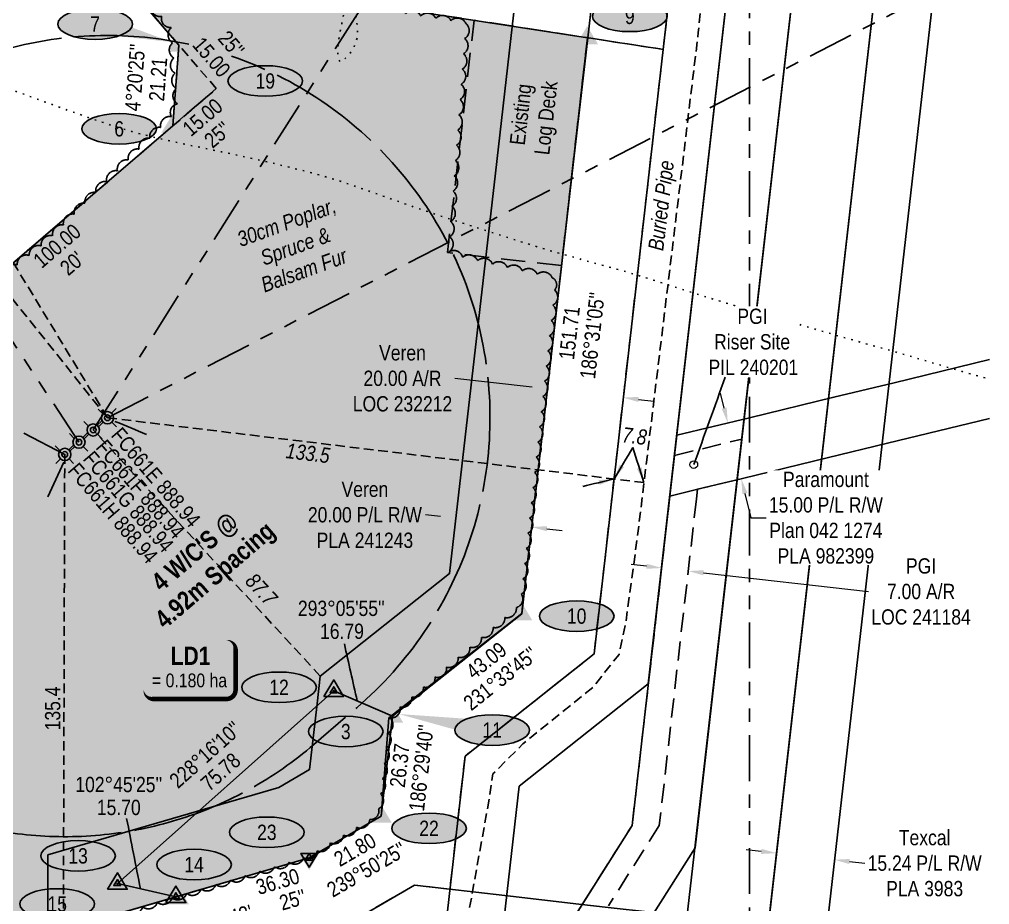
# Model space of a CAD drawing. Extents: x 9800 to 994249, y 5784337 to 6132765.
# Drawn here: x 511019 to 511653, y 6024607 to 6025186 of the extents above; entities that cross this region are included whole.
import ezdxf
from ezdxf.enums import TextEntityAlignment as Align

# ---------------------------------------------------------------- set-up
doc = ezdxf.new("R2010")
doc.units = 0
doc.header["$LTSCALE"] = 5
doc.header["$PDSIZE"] = 0.5
for name, pattern in [('0', [1, 1, 0]), ('foc-ACCESSROAD', [3.75, 2.5, -1.25]), ('foc-BUFFER', [16.75, 15, -1.75]), ('foc-DOT', [1, 0.2, -0.8]), ('foc-DRILLPATH', [14.75, 6, -1.75, 1.75, -1.75, 1.75, -1.75]), ('foc-TIELINE', [1.875, 1.25, -0.625]), ('foc-TRAV', [1.875, 1.25, -0.625]), ('HIDDEN2', [4.7625, 3.175, -1.5875]), ('UG_PIPE', [1.875, 1.25, -0.625])]:
    doc.linetypes.add(name, pattern=pattern)
doc.layers.get('Defpoints').update_dxf_attribs({"color": 9})
for name, color, linetype in [('ABADATA-DRILL', 8, 'foc-DOT'), ('AS-PIPE-UG', 44, 'UG_PIPE'), ('AS-PIPE-UG-T', 44, 'Continuous'), ('AUX-BUFFER', 7, 'foc-BUFFER'), ('C-AR', 13, 'foc-ACCESSROAD'), ('C-RW', 13, 'Continuous'), ('C-WS', 13, 'foc-ACCESSROAD'), ('DETAIL-HZ-Existing', 8, 'foc-DOT'), ('F-AR', 190, 'foc-ACCESSROAD'), ('F-RW', 190, 'Continuous'), ('F-WS', 190, 'foc-ACCESSROAD'), ('L-BD', 7, 'Continuous'), ('L-MON', 1, 'Continuous'), ('L-TIE', 7, 'foc-TIELINE'), ('L-TRAV', 7, 'foc-TRAV'), ('P-ELEVATION', 7, 'Continuous'), ('P-PDRILLPATH', 12, 'foc-DRILLPATH'), ('P-PROPOSED', 10, 'Continuous'), ('P-PROPOSED-H', 21, 'Continuous'), ('P-STATION', 7, 'Continuous'), ('P-TEMP-BLOCKS', 250, 'Continuous'), ('P-TEMP-H', 41, 'Continuous'), ('P-TEMP_WORKSPACE', 46, 'Continuous'), ('T-BUSH', 110, '0'), ('T-BUSH-T', 110, 'Continuous'), ('T-EXISTING TFA', 220, 'HIDDEN2'), ('T-EXISTING TFA-T', 220, 'Continuous'), ('T-TIE', 201, 'foc-TIELINE')]:
    doc.layers.add(name, color=color, linetype=linetype)
for name, color, linetype, lineweight in [('C-AR-T', 13, 'Continuous', 9), ('C-RW-T', 13, 'Continuous', 9), ('F-AR-T', 190, 'Continuous', 9), ('F-RW-T', 190, 'Continuous', 9), ('T-TIE-T', 201, 'Continuous', 18)]:
    doc.layers.add(name, color=color, linetype=linetype, lineweight=lineweight)
doc.styles.add('80', font='ARIALN.TTF', dxfattribs={"height": 10})
doc.styles.add('80CG', font='ARIALN.TTF', dxfattribs={"height": 10})
doc.styles.add('80L', font='ARIALN.TTF', dxfattribs={"height": 10})
doc.styles.add('80LS', font='ARIALNI.TTF', dxfattribs={"height": 10})
doc.styles.add('BOLD', font='ARIALNB.TTF')
doc.dimstyles.new('Compass 5 000', dxfattribs={"dimscale": 5, "dimtxt": 9, "dimasz": 2, "dimexe": 0.2, "dimexo": 0.0625, "dimgap": 0.5, "dimtad": 0, "dimtih": 1, "dimtoh": 1, "dimzin": 0, "dimdsep": 46, "dimtxsty": '80CG', "dimcen": 0.1, "dimse1": 1, "dimse2": 1, "dimclrd": 256, "dimclrt": 256, "dimaunit": 1, "dimadec": 4, "dimazin": 0, "dimtfac": 0.06, "dimtofl": 0, "dimtmove": 0, "dimatfit": 1, "dimfxl": 0.2, "dimtolj": 1, "dimtzin": 0, "dimlwd": -1, "dimarcsym": 0})

# ---------------------------------------------------------------- blocks, each defined once
blk = doc.blocks.new('*D559')
at = {"layer": 'C-AR-T', "transparency": 16777216}
for p, q in [((511354.43, 6024945.23), (511303.99, 6024950.99)), ((511423.93, 6024937.28), (511433.86, 6024936.15))]:
    blk.add_line(p, q, dxfattribs=at)
for points in [[(511354.62, 6024946.88), (511354.24, 6024943.57), (511364.37, 6024944.09)], [(511424.11, 6024938.94), (511423.74, 6024935.63), (511413.99, 6024938.42)]]:
    blk.add_solid(points, dxfattribs=at)
at = {"layer": 'Defpoints', "color": 0, "transparency": 16777216}
for p in [(511413.99, 6024938.42), (511351.08, 6024827.8), (511400.7, 6024822.13)]:
    blk.add_point(p, dxfattribs=at)
at = {"layer": 'C-AR-T', "transparency": 16777216, "insert": (511269.72, 6024950.99), "char_height": 10, "attachment_point": 5, "style": '80CG'}
blk.add_mtext('\\A1;Veren\\P20.00 A/R\\PLOC 232212', dxfattribs=at)
blk = doc.blocks.new('*D561')
at = {"layer": 'Defpoints', "color": 0, "transparency": 16777216}
for p in [(511456.41, 6024825.08), (511431.19, 6024758.34), (511448.58, 6024756.36)]:
    blk.add_point(p, dxfattribs=at)
at = {"layer": 'F-AR-T', "transparency": 16777216}
for p, q in [((511429.08, 6024828.19), (511419.14, 6024829.32)), ((511466.35, 6024823.94), (511574.18, 6024811.66))]:
    blk.add_line(p, q, dxfattribs=at)
for points in [[(511429.27, 6024829.84), (511428.89, 6024826.53), (511439.02, 6024827.06)], [(511466.53, 6024825.6), (511466.16, 6024822.29), (511456.41, 6024825.08)]]:
    blk.add_solid(points, dxfattribs=at)
at = {"layer": 'F-AR-T', "transparency": 16777216, "insert": (511608.48, 6024811.66), "char_height": 10, "attachment_point": 5, "style": '80CG', "bg_fill": 3, "box_fill_scale": 1.1, "bg_fill_color": 256, "bg_fill_true_color": 13158600, "bg_fill_transparency": 0}
blk.add_mtext('\\A1;PGI\\P7.00 A/R\\PLOC 241184', dxfattribs=at)
blk = doc.blocks.new('*D565')
at = {"layer": 'Defpoints', "color": 0, "transparency": 16777216}
for p in [(511591.82, 6025321.35), (511629.63, 6025317.03), (511551.86, 6024636.36)]:
    blk.add_point(p, dxfattribs=at)
at = {"layer": 'F-RW-T', "transparency": 16777216}
for p, q in [((511504.11, 6024641.82), (511494.17, 6024642.95)), ((511561.79, 6024635.23), (511571.73, 6024634.09))]:
    blk.add_line(p, q, dxfattribs=at)
for points in [[(511504.3, 6024643.47), (511503.92, 6024640.16), (511514.05, 6024640.68)], [(511561.98, 6024636.88), (511561.6, 6024633.57), (511551.86, 6024636.36)]]:
    blk.add_solid(points, dxfattribs=at)
at = {"layer": 'F-RW-T', "transparency": 16777216, "insert": (511610.81, 6024634.09), "char_height": 10, "attachment_point": 5, "style": '80CG'}
blk.add_mtext('\\A1;Texcal\\P15.24 P/L R/W\\PPLA 3983', dxfattribs=at)
blk = doc.blocks.new('*D572')
at = {"layer": 'Defpoints', "color": 0, "linetype": 'Continuous', "transparency": 16777216}
for p in [(511559.41, 6024940.56), (511482.23, 6024921.86), (511568.23, 6024904.15)]:
    blk.add_point(p, dxfattribs=at)
at = {"layer": 'F-RW-T', "transparency": 16777216}
for p, q in [((511479.87, 6024931.58), (511477.52, 6024941.3)), ((511493.4, 6024875.74), (511497.23, 6024859.91)), ((511497.23, 6024859.91), (511507.23, 6024859.91))]:
    blk.add_line(p, q, dxfattribs=at)
at = {"layer": 'F-RW-T', "linetype": 'Continuous', "transparency": 16777216}
for points in [[(511481.49, 6024931.97), (511478.25, 6024931.19), (511482.23, 6024921.86)], [(511495.02, 6024876.13), (511491.78, 6024875.35), (511491.04, 6024885.46)]]:
    blk.add_solid(points, dxfattribs=at)
at = {"layer": 'F-RW-T', "linetype": 'Continuous', "transparency": 16777216, "insert": (511546.31, 6024859.91), "char_height": 10, "attachment_point": 5, "style": '80CG', "bg_fill": 3, "box_fill_scale": 1.1, "bg_fill_color": 256, "bg_fill_true_color": 13158600, "bg_fill_transparency": 0}
blk.add_mtext('\\A1;Paramount\\P15.00 P/L R/W\\PPlan 042 1274\\PPLA 982399', dxfattribs=at)
blk = doc.blocks.new('we')
at = {"layer": 'P-ELEVATION'}
h = blk.add_hatch(color=111, dxfattribs=at)
h.dxf.hatch_style = 1
edge = h.paths.add_edge_path()
edge.add_ellipse((0, 0), major_axis=(-24.38, 0), ratio=0.410256, start_angle=0, end_angle=360)
at = {"layer": 'P-ELEVATION', "color": 7, "flags": 128}
blk.add_lwpolyline([(0, 0, 12.5, 0, 0), (-12.42, -6.43, 0, 0, 0)], format="xyseb", dxfattribs=at)
at = {"layer": 'P-ELEVATION', "color": 7}
blk.add_ellipse((0, 0), major_axis=(-24.38, 0), ratio=0.410256, dxfattribs=at)
at = {"layer": 'P-ELEVATION', "style": '80'}
blk.add_attdef('ELEVATION', text='', height=10, dxfattribs=at).set_placement((0, 0), align=Align.MIDDLE_CENTER)
blk = doc.blocks.new('*U581')
at = {"layer": 'P-ELEVATION'}
h = blk.add_hatch(color=111, dxfattribs=at)
h.dxf.hatch_style = 1
edge = h.paths.add_edge_path()
edge.add_ellipse((0, 0), major_axis=(-24.38, 0), ratio=0.410256, start_angle=0, end_angle=360)
at = {"layer": 'P-ELEVATION', "color": 7, "flags": 128}
blk.add_lwpolyline([(0, 0, 12.5, 0, 0), (50.01, -11.75, 0, 0, 0)], format="xyseb", dxfattribs=at)
at = {"layer": 'P-ELEVATION', "color": 7}
blk.add_ellipse((0, 0), major_axis=(-24.38, 0), ratio=0.410256, dxfattribs=at)
at = {"layer": 'P-ELEVATION', "style": '80'}
blk.add_attdef('ELEVATION', text='', height=10, dxfattribs=at).set_placement((0, 0), align=Align.MIDDLE_CENTER)
blk = doc.blocks.new('STRIA')
blk.add_hatch(color=255).paths.add_polyline_path([(-0.04, 1.52), (-1.47, -0.87), (1.39, -0.87)])
blk = doc.blocks.new('STRIAA')
blk.add_blockref('STRIA', (0, 0))
blk = doc.blocks.new('STRIB')
at = {"color": 1}
blk.add_solid([(-1.12, -0.67), (-0.04, 1.13), (1.04, -0.67)], dxfattribs=at)
blk = doc.blocks.new('STRIBB')
blk.add_blockref('STRIB', (0, 0))
blk = doc.blocks.new('STRICC')
for name in ['STRIAA', 'STRIBB']:
    blk.add_blockref(name, (0, 0))
blk = doc.blocks.new('fdspike')
blk.add_blockref('STRICC', (0, 0))
blk = doc.blocks.new('TRIA')
blk.add_hatch(color=255).paths.add_polyline_path([(-0.04, 1.52), (-1.47, -0.87), (1.39, -0.87)])
blk = doc.blocks.new('Hybrid_RC')
at = {"color": 4}
for points in [[(1.08, 0.6), (0, -1.2), (-1.08, 0.6)], [(0, 0.6), (0.54, -0.3), (-0.54, -0.3)]]:
    blk.add_lwpolyline(points, close=True, dxfattribs=at)
at = {"rotation": 180}
blk.add_blockref('TRIA', (-0.04, -0.07), dxfattribs=at)
blk = doc.blocks.new('Hybrid_EC')
at = {"color": 251}
for points in [[(-1.3, -0.74), (0, 1.42), (1.3, -0.74)], [(0.47, -0.26), (0, 0.53), (-0.47, -0.26)]]:
    blk.add_lwpolyline(points, close=True, dxfattribs=at)
at = {"layer": 'Defpoints'}
blk.add_circle((0, 0), 0.05, dxfattribs=at)
at = {"xscale": 1.2, "yscale": 1.2, "zscale": 1.2}
blk.add_blockref('TRIA', (0.05, 0.06), dxfattribs=at)
blk = doc.blocks.new('*U582')
h = blk.add_hatch(color=191)
edge = h.paths.add_edge_path()
edge.add_line((-24, -20), (24, -20))
edge.add_arc((24, -14), 6, 270, 360)
edge.add_line((30, -14), (30, 12.5))
edge.add_arc((24, 12.5), 6, 0, 90)
edge.add_line((24, 18.5), (-24, 18.5))
edge.add_arc((-24, 12.5), 6, 90, 180)
edge.add_line((-30, 12.5), (-30, -14))
edge.add_arc((-24, -14), 6, 180, 270)
at = {"color": 250, "flags": 128}
blk.add_lwpolyline([(-24, -20, 3, 3, 0), (24, -20, 3, 3, 0.414214), (30, -14, 3, 3, 0), (30, 12.5, 3, 0, 0.414214), (24, 18.5, 0, 0, 0), (-24, 18.5, 0, 0, 0.414214), (-30, 12.5, 0, 0, 0), (-30, -14, 0, 3, 0.414214)], format="xyseb", close=True, dxfattribs=at)
at = {"flags": 128}
blk.add_lwpolyline([(69.13, -59.33, 0, 7.5, 0), (0, 0, 0, 0, 0)], format="xyseb", dxfattribs=at)
at = {"color": 250}
for tag, p, height, style in [('TEMP_AREA_W1_001', (-9.21, 2.24), 12, 'BOLD'), ('ENTER_TEXT_001', (-30.66, -12.47), 9, '80')]:
    blk.add_attdef(tag, p, '', height=height, dxfattribs=dict(at, style=style))
blk = doc.blocks.new('WC')
at = {"layer": 'L-MON'}
h = blk.add_hatch(color=255, dxfattribs=at)
h.dxf.hatch_style = 1
edge = h.paths.add_edge_path()
edge.add_arc((0, 0), 0.9, 0, 360)
at = {"layer": 'L-MON', "color": 240, "flags": 128}
for points in [[(-0.62, 0.5), (-1.23, 1.12)], [(0.52, 0.61), (1.13, 1.21)], [(-1.18, -1.18), (-0.56, -0.57)], [(1.16, -1.18), (0.56, -0.57)]]:
    blk.add_lwpolyline(points, dxfattribs=at)
at = {"layer": 'L-MON', "color": 240}
for radius in [0.8, 0.373]:
    blk.add_circle((0, 0), radius, dxfattribs=at)
blk = doc.blocks.new('*U585')
at = {"layer": 'P-ELEVATION'}
h = blk.add_hatch(color=111, dxfattribs=at)
h.dxf.hatch_style = 1
edge = h.paths.add_edge_path()
edge.add_ellipse((0, 0), major_axis=(-24.38, 0), ratio=0.410256, start_angle=0, end_angle=360)
at = {"layer": 'P-ELEVATION', "color": 7, "flags": 128}
blk.add_lwpolyline([(0, 0, 12.5, 0, 0), (-61.09, 10.5, 0, 0, 0)], format="xyseb", dxfattribs=at)
at = {"layer": 'P-ELEVATION', "color": 7}
blk.add_ellipse((0, 0), major_axis=(-24.38, 0), ratio=0.410256, dxfattribs=at)
at = {"layer": 'P-ELEVATION', "style": '80'}
blk.add_attdef('ELEVATION', text='', height=10, dxfattribs=at).set_placement((0, 0), align=Align.MIDDLE_CENTER)
blk = doc.blocks.new('*D711')
at = {"layer": 'C-RW-T', "transparency": 16777216}
for p, q in [((511294.66, 6024860.66), (511284.72, 6024861.79)), ((511363.99, 6024852.73), (511373.93, 6024851.6))]:
    blk.add_line(p, q, dxfattribs=at)
at = {"layer": 'C-RW-T', "linetype": 'Continuous', "transparency": 16777216}
for points in [[(511294.84, 6024862.32), (511294.47, 6024859), (511304.59, 6024859.52)], [(511364.18, 6024854.39), (511363.8, 6024851.08), (511354.06, 6024853.87)]]:
    blk.add_solid(points, dxfattribs=at)
at = {"layer": 'Defpoints', "color": 0, "linetype": 'Continuous', "transparency": 16777216}
for p in [(511304.59, 6024859.52), (511304.68, 6024860.29), (511354.15, 6024854.63)]:
    blk.add_point(p, dxfattribs=at)
at = {"layer": 'C-RW-T', "linetype": 'Continuous', "transparency": 16777216, "insert": (511245.18, 6024861.79), "char_height": 10, "attachment_point": 5, "style": '80CG'}
blk.add_mtext('\\A1;Veren\\P20.00 P/L R/W\\PPLA 241243', dxfattribs=at)

msp = doc.modelspace()

# ---------------------------------------------------------------- hatches: boundary and pattern name
at = {"layer": 'P-PROPOSED-H'}
h = msp.add_hatch(color=256, dxfattribs=at)
h.dxf.hatch_style = 1
h.paths.add_polyline_path([(511347.582, 6024797.192), (511263.29, 6024730.292), (511224.786, 6024746.812), (511083.471, 6024620.771), (511121.743, 6024612.105), (511088.151, 6024602.298), (511088.178, 6024563.43), (510918.764, 6024563.314), (510724.823, 6024789.167), (510917.065, 6024954.223), (510930.085, 6024953.234), (511119.679, 6025116.011), (511123.7, 6025168.86), (511078.161, 6025221.892), (511390.598, 6025173.672)])
at = {"layer": 'P-TEMP-H'}
h = msp.add_hatch(color=256, dxfattribs=at)
h.dxf.hatch_style = 1
h.paths.add_polyline_path([(511121.743, 6024612.105), (511083.471, 6024620.771), (511224.786, 6024746.812), (511263.29, 6024730.292), (511255.843, 6024664.868), (511208.765, 6024637.512)])

# ---------------------------------------------------------------- linework, layer by layer
at = {"layer": 'ABADATA-DRILL', "flags": 128}
msp.add_lwpolyline([(511327.499, 6025418.024), (511327.624, 6025417.9), (511327.725, 6025417.325), (511327.629, 6025415.6), (511327.26, 6025412.474), (511326.393, 6025408.322), (511324.928, 6025403.519), (511323.412, 6025398.541), (511322.023, 6025393.414), (511319.958, 6025388.034), (511317.318, 6025382.804), (511314.629, 6025377.524), (511311.815, 6025371.768), (511308.953, 6025365.538), (511306.14, 6025359.182), (511303.427, 6025353.177), (511300.888, 6025347.547), (511298.399, 6025342.117), (511296.059, 6025336.787), (511293.945, 6025331.383), (511292.13, 6025326.279), (511291.086, 6025323.327), (511289.221, 6025318.324), (511286.158, 6025312.093), (511282.122, 6025305.285), (511278.085, 6025298.477), (511274.073, 6025291.619), (511271.333, 6025286.564), (511270.014, 6025283.861), (511265.508, 6025274.177), (511260.28, 6025262.742), (511254.68, 6025250.205), (511249.081, 6025237.269), (511243.507, 6025224.133), (511238.057, 6025211.322), (511233.831, 6025199.214), (511230.979, 6025187.459), (511228.701, 6025176.204), (511227.394, 6025167.001), (511227.431, 6025161.002), (511228.762, 6025158.104), (511230.736, 6025158.408), (511232.657, 6025160.512), (511234.553, 6025162.64), (511236.549, 6025164.644), (511237.969, 6025166.897), (511238.715, 6025169.324), (511239.46, 6025171.525), (511240.206, 6025173.502), (511240.427, 6025175.552), (511240.373, 6025177.652), (511240.293, 6025180.252), (511239.962, 6025183.401), (511239.657, 6025186.076), (511239.402, 6025188.275), (511239.397, 6025190.85), (511239.716, 6025193.726), (511240.037, 6025196.176), (511240.232, 6025198.427), (511240.153, 6025200.751), (511239.948, 6025202.951), (511239.943, 6025205.401), (511240.187, 6025208.502), (511240.656, 6025211.478), (511241.151, 6025214.279), (511241.521, 6025216.929), (511241.916, 6025219.33), (511242.412, 6025221.581), (511242.857, 6025223.757), (511243.253, 6025225.883), (511243.723, 6025228.284), (511244.268, 6025231.085), (511245.037, 6025233.786), (511245.659, 6025235.713), (511245.981, 6025236.988), (511246.379, 6025238.339), (511246.751, 6025239.69), (511247.073, 6025241.24), (511247.494, 6025243.116), (511248.066, 6025244.917), (511248.887, 6025246.719), (511249.609, 6025248.195), (511250.008, 6025248.621), (511250.484, 6025248.222), (511251.285, 6025247.674), (511252.487, 6025246.926), (511253.888, 6025246.079), (511255.19, 6025245.357), (511256.391, 6025244.809), (511257.617, 6025244.386), (511258.842, 6025243.989), (511260.143, 6025243.591), (511261.494, 6025243.169), (511262.845, 6025242.822), (511264.27, 6025242.474), (511265.771, 6025242.102), (511267.32, 6025242.405), (511268.315, 6025245.232), (511268.201, 6025252.307), (511266.902, 6025264.33), (511264.495, 6025280.9), (511261.279, 6025301.219), (511258.009, 6025324.212), (511257.526, 6025328.461), (511255.716, 6025346.233), (511253.973, 6025367.854), (511252.385, 6025399.926), (511252.812, 6025436.852), (511254.066, 6025457.353)], dxfattribs=at)
at = {"layer": 'AS-PIPE-UG', "flags": 128}
msp.add_lwpolyline([(511485.096, 6025385.291), (511462.953, 6025177.09), (511450.527, 6025073.4), (511423.274, 6024848.046), (511415.711, 6024792.218), (511411.183, 6024770.595), (511394.2, 6024749.166), (511348.354, 6024712.051), (511328.825, 6024692.492), (511326.439, 6024676.555), (511310.212, 6024586.263)], dxfattribs=at)
at = {"layer": 'AUX-BUFFER', "color": 251, "linetype": 'foc-BUFFER', "flags": 128}
msp.add_lwpolyline([(511130.186, 6025169.425, 0.2352175), (510914.214, 6025114.826), (510886.294, 6025090.845, 1), (511211.905, 6024711.754), (511239.825, 6024735.735, 0.5797578), (511158.065, 6025161.638, 0.5797578)], format="xyb", dxfattribs=at)
at = {"layer": 'C-AR', "flags": 128}
msp.add_lwpolyline([(511138.124, 6024564.856), (511138.193, 6024462.996), (511088.247, 6024462.961), (511088.151, 6024602.298), (511208.765, 6024637.512), (511255.843, 6024664.868), (511263.29, 6024730.292), (511347.582, 6024797.192), (511390.598, 6025173.672), (511439.994, 6025166.015), (511394.854, 6024770.945), (511310.572, 6024704.053), (511300.677, 6024617.127), (511277.637, 6024619.766), (511228.6, 6024591.272), (511138.124, 6024564.856)], close=True, dxfattribs=at)
at = {"layer": 'C-RW', "linetype": 'Continuous'}
msp.add_lwpolyline([(511038.176, 6024563.342), (511038.113, 6024639.524), (511135.079, 6024667.854), (511188.927, 6024683.585), (511209.056, 6024695.286), (511213.932, 6024738.184), (511216.006, 6024756.431), (511300.461, 6024823.391), (511330.379, 6025085.129), (511341.324, 6025180.88), (511358.206, 6025328.581), (511407.856, 6025322.905), (511390.736, 6025173.507), (511379.99, 6025079.466), (511347.739, 6024797.31), (511260.787, 6024729.107), (511255.843, 6024664.868), (511208.765, 6024637.512), (511121.983, 6024612.175), (511088.308, 6024602.416)], dxfattribs=at)
at = {"layer": 'C-WS', "flags": 128}
msp.add_lwpolyline([(511465.306, 6025387.551), (511439.994, 6025166.015), (511078.177, 6025221.906), (510985.151, 6025330.211), (510932.441, 6025334.091), (511078.174, 6025459.331), (511032.556, 6025513.516)], dxfattribs=at)
at = {"layer": 'DETAIL-HZ-Existing', "flags": 128}
msp.add_lwpolyline([(510935.457, 6025158.542), (510914.35, 6025167.896), (510914.4, 6025167.996), (510914.575, 6025168.046), (510914.899, 6025167.972), (510915.25, 6025167.898), (510915.574, 6025167.848), (510916.699, 6025167.7), (510918.249, 6025167.529), (510919.423, 6025167.381), (510921.623, 6025167.11), (510924.197, 6025166.715), (510927.172, 6025166.147), (510930.596, 6025165.404), (510934.371, 6025164.337), (510938.496, 6025163.095), (510942.897, 6025161.755), (510947.622, 6025160.29), (510952.672, 6025158.7), (510957.998, 6025156.986), (510963.623, 6025155.198), (510969.599, 6025153.311), (510975.874, 6025151.349), (510982.524, 6025149.363), (510989.525, 6025147.303), (510996.8, 6025145.143), (511004.375, 6025142.934), (511012.226, 6025140.426), (511020.427, 6025137.493), (511029.104, 6025134.286), (511038.33, 6025130.906), (511048.007, 6025127.377), (511058.009, 6025123.823), (511068.21, 6025120.245), (511078.612, 6025116.717), (511089.237, 6025113.414), (511100.112, 6025110.412), (511111.312, 6025107.685), (511122.811, 6025105.159), (511134.484, 6025102.658), (511146.283, 6025100.157), (511158.206, 6025097.707), (511170.18, 6025095.081), (511182.229, 6025092.306), (511194.328, 6025089.431), (511211.277, 6025085.216), (511230.428, 6025079.531), (511251.656, 6025072.101), (511275.185, 6025063.727), (511298.838, 6025055.727), (511320.265, 6025048.847), (511341.666, 6025042.017), (511365.543, 6025034.667), (511387.193, 6025028.588), (511413.643, 6025021.318), (511416.043, 6025020.648), (511437.47, 6025014.018), (511458.847, 6025007.113), (511482.723, 6024999.763), (511504.274, 6024993.383), (511525.8, 6024987.154), (511549.675, 6024980.154), (511571.226, 6024974.024), (511595.276, 6024967.299), (511616.827, 6024960.919), (511633.602, 6024956.004), (511653.242, 6024950.539)], dxfattribs=at)
at = {"layer": 'F-AR'}
msp.add_lwpolyline([(511379.795, 6024595.498), (511387.202, 6024607.218), (511419.732, 6024658.686), (511430.501, 6024752.291), (511444.347, 6024874.127), (511447.4, 6024900.613), (511491.356, 6024911.255), (511488.354, 6024884.803), (511462.5, 6024878.551), (511461.777, 6024872.187), (511437.468, 6024658.775), (511404.216, 6024606.17)], dxfattribs=at)
at = {"layer": 'F-RW', "flags": 128}
for points in [[(511465.306, 6025387.551), (511394.854, 6024770.945), (511310.572, 6024704.053), (511262.475, 6024281.519), (511285.624, 6024150.212), (511282.288, 6024121.014)], [(511319.506, 6024116.762), (511323.458, 6024151.351), (511300.306, 6024282.653), (511346.034, 6024684.373), (511430.309, 6024751.259), (511502.524, 6025383.301)], [(511319.506, 6024116.762), (511323.458, 6024151.351), (511300.306, 6024282.653), (511326.279, 6024510.826), (511419.732, 6024658.686), (511502.524, 6025383.301)], [(511544.705, 6025378.485), (511460.809, 6024644.215), (511367.362, 6024496.364), (511343.184, 6024283.966), (511366.338, 6024152.654), (511361.686, 6024111.942)]]:
    msp.add_lwpolyline(points, dxfattribs=at)
at = {"layer": 'F-RW'}
for points in [[(511399.499, 6024107.622), (511451.432, 6024562.144), (511544.705, 6025378.485)], [(511597.654, 6025372.44), (511452.448, 6024101.572)], [(511597.688, 6025372.436), (511504.43, 6024555.906), (511542.286, 6024551.543), (511635.52, 6025368.116)], [(511653.242, 6024924.735), (511586.472, 6024908.566), (511547.05, 6024899.02), (511491.916, 6024885.657), (511466.061, 6024879.405), (511444.347, 6024874.127), (511447.372, 6024900.598), (511448.879, 6024913.789), (511496.418, 6024925.308), (511551.565, 6024938.655), (511590.991, 6024948.203), (511653.242, 6024963.279)], [(510706.835, 6024563.259), (510841.48, 6024563.308), (511135.971, 6024563.414), (511180.877, 6024563.43), (511226.058, 6024589.769), (511277.637, 6024619.766), (511298.784, 6024617.331), (511336.657, 6024612.966), (511384.826, 6024607.416), (511404.135, 6024605.192), (511431.672, 6024602.02), (511455.863, 6024599.232), (511508.827, 6024593.128), (511546.684, 6024588.765), (511556.814, 6024587.598)]]:
    msp.add_lwpolyline(points, dxfattribs=at)
at = {"layer": 'F-WS'}
msp.add_lwpolyline([(510643.242, 6025075.565), (510713.435, 6025147.336), (510734.995, 6025165.685), (510830.221, 6025246.719), (510839.426, 6025254.552), (510843.251, 6025257.808), (510858.729, 6025271.102), (510932.17, 6025334.18), (510985.151, 6025330.211), (511123.7, 6025168.86), (511119.679, 6025116.011), (510930.085, 6024953.234), (510877.233, 6024957.252), (510839.919, 6025000.181), (510746.693, 6025109.013), (510643.242, 6025003.433)], dxfattribs=at)
at = {"layer": 'L-TIE', "flags": 128}
msp.add_lwpolyline([(511119.679, 6025116.011), (511148.087, 6025140.431), (511123.7, 6025168.86)], dxfattribs=at)
at = {"layer": 'L-TRAV'}
msp.add_line((511148.099, 6025140.415), (511119.679, 6025116.011), dxfattribs=at)
at = {"layer": 'P-PDRILLPATH', "flags": 128}
for points in [[(511067.713, 6024917.287), (511373.793, 6025399.805)], [(511496.467, 6025381.497), (511496.459, 6024105.032)], [(511058.406, 6024909.293), (510788.348, 6025318.829)], [(511077.02, 6024925.281), (511644.825, 6025217.721)], [(511049.1, 6024901.3), (510644.149, 6025111.297)]]:
    msp.add_lwpolyline(points, dxfattribs=at)
at = {"layer": 'P-PROPOSED', "flags": 128}
msp.add_lwpolyline([(511347.582, 6024797.192), (511263.29, 6024730.292), (511224.786, 6024746.812), (511083.471, 6024620.771), (511121.743, 6024612.105), (511088.151, 6024602.298), (511088.178, 6024563.43), (510918.764, 6024563.314), (510724.823, 6024789.167), (510917.065, 6024954.223), (510930.085, 6024953.234), (511119.679, 6025116.011), (511123.7, 6025168.86), (511078.161, 6025221.892), (511390.598, 6025173.672), (511347.582, 6024797.192)], close=True, dxfattribs=at)
at = {"layer": 'P-TEMP_WORKSPACE', "flags": 128}
msp.add_lwpolyline([(511121.743, 6024612.105), (511083.471, 6024620.771), (511224.786, 6024746.812), (511263.29, 6024730.292), (511255.843, 6024664.868), (511208.765, 6024637.512), (511121.743, 6024612.105)], close=True, dxfattribs=at)
at = {"layer": 'T-BUSH', "flags": 128}
msp.add_lwpolyline([(511085.164, 6024565.599, 0.5205671), (511088.925, 6024572.473, 0.5205671), (511089.286, 6024582.462, 0.5205671), (511089.646, 6024592.45, 0.5205671), (511090.678, 6024602.256, 0.5205671), (511100.029, 6024605.574, 0.5205671), (511109.589, 6024608.489, 0.5205671), (511119.149, 6024611.405, 0.5205671), (511128.709, 6024614.32, 0.5205671), (511138.269, 6024617.236, 0.5205671), (511147.829, 6024620.151, 0.5205671), (511157.389, 6024623.066, 0.5205671), (511166.949, 6024625.982, 0.5205671), (511176.509, 6024628.897, 0.5205671), (511186.069, 6024631.812, 0.5205671), (511195.629, 6024634.728, 0.5205671), (511205.189, 6024637.643, 0.5205671), (511214.013, 6024642.222, 0.5205671), (511222.603, 6024647.331, 0.5205671), (511231.193, 6024652.44, 0.5205671), (511239.783, 6024657.55, 0.5205671), (511248.373, 6024662.659, 0.5205671), (511254.139, 6024669.613, 0.5205671), (511255.364, 6024679.532, 0.5205671), (511256.588, 6024689.451, 0.5205671), (511257.812, 6024699.371, 0.5205671), (511259.037, 6024709.29, 0.5205671), (511260.261, 6024719.209, 0.5205671), (511261.486, 6024729.129, 0.5205671), (511268.188, 6024736.221, 0.5205671), (511275.779, 6024742.722, 0.5205671), (511283.37, 6024749.223, 0.5205671), (511290.961, 6024755.725, 0.5205671), (511298.553, 6024762.226, 0.5205671), (511306.144, 6024768.728, 0.5205671), (511313.735, 6024775.229, 0.5205671), (511321.326, 6024781.73, 0.5205671), (511328.917, 6024788.232, 0.5205671), (511336.508, 6024794.733, 0.5205671), (511344.099, 6024801.234, 0.5205671), (511347.335, 6024810.035, 0.5205671), (511348.421, 6024819.971, 0.5205671), (511349.507, 6024829.906, 0.5205671), (511350.593, 6024839.842, 0.5205671), (511351.679, 6024849.777, 0.5205671), (511352.765, 6024859.713, 0.5205671), (511353.851, 6024869.648, 0.5205671), (511354.937, 6024879.583, 0.5205671), (511356.023, 6024889.519, 0.5205671), (511357.109, 6024899.454, 0.5205671), (511358.195, 6024909.39, 0.5205671), (511359.282, 6024919.325, 0.5205671), (511360.368, 6024929.261, 0.5205671), (511361.454, 6024939.196, 0.5205671), (511362.54, 6024949.132, 0.5205671), (511363.626, 6024959.067, 0.5205671), (511364.712, 6024969.003, 0.5205671), (511365.798, 6024978.938, 0.5205671), (511366.884, 6024988.874, 0.5205671), (511367.97, 6024998.809, 0.5205671), (511369.056, 6025008.745, 0.5205671), (511367.478, 6025016.786, 0.5205671), (511357.737, 6025019.021, 0.5205671), (511347.995, 6025021.256, 0.5205671), (511338.254, 6025023.491, 0.5205671), (511328.512, 6025025.727, 0.5205671), (511318.771, 6025027.962, 0.5205671), (511309.029, 6025030.197, 0.5205671), (511300.025, 6025033.631, 0.5205671), (511300.495, 6025043.577, 0.5205671), (511301.25, 6025053.543, 0.5205671), (511302.006, 6025063.509, 0.5205671), (511302.762, 6025073.475, 0.5205671), (511303.518, 6025083.441, 0.5205671), (511304.274, 6025093.407, 0.5205671), (511305.03, 6025103.373, 0.5205671), (511305.786, 6025113.339, 0.5205671), (511306.541, 6025123.305, 0.5205671), (511307.297, 6025133.271, 0.5205671), (511308.053, 6025143.237, 0.5205671), (511308.809, 6025153.203, 0.5205671), (511309.565, 6025163.169, 0.5205671), (511310.321, 6025173.135, 0.5205671), (511311.076, 6025183.101, 0.5205671), (511301.411, 6025184.812, 0.5205671), (511291.537, 6025186.358, 0.5205671), (511281.662, 6025187.903, 0.5205671), (511271.788, 6025189.448, 0.5205671), (511261.914, 6025190.994, 0.5205671), (511252.039, 6025192.539, 0.5205671), (511242.165, 6025194.084, 0.5205671), (511232.29, 6025195.63, 0.5205671), (511222.416, 6025197.175, 0.5205671), (511212.541, 6025198.721, 0.5205671), (511202.664, 6025200.25, 0.5205671), (511192.779, 6025201.723, 0.5205671), (511182.893, 6025203.197, 0.5205671), (511173.008, 6025204.67, 0.5205671), (511163.123, 6025206.143, 0.5205671), (511153.237, 6025207.616, 0.5205671), (511143.352, 6025209.09, 0.5205671), (511133.466, 6025210.563, 0.5205671), (511123.581, 6025212.036, 0.5205671), (511113.695, 6025213.509, 0.5205671), (511103.81, 6025214.983, 0.5205671), (511093.924, 6025216.456, 0.5205671), (511084.039, 6025217.929, 0.5205671), (511083.238, 6025215.016, 0.5205671), (511090.54, 6025208.19, 0.5205671), (511097.841, 6025201.365, 0.5205671), (511105.142, 6025194.54, 0.5205671), (511112.443, 6025187.715, 0.5205671), (511118.778, 6025180.312, 0.5205671), (511119.58, 6025170.35, 0.5205671), (511120.383, 6025160.387, 0.5205671), (511121.185, 6025150.425, 0.5205671), (511121.987, 6025140.463, 0.5205671), (511122.79, 6025130.5, 0.5205671), (511118.798, 6025122.128, 0.5205671), (511111.745, 6025115.046, 0.5205671), (511104.692, 6025107.965, 0.5205671), (511097.639, 6025100.883, 0.5205671), (511090.586, 6025093.802, 0.5205671), (511083.533, 6025086.721, 0.5205671), (511076.48, 6025079.639, 0.5205671), (511069.427, 6025072.558, 0.5205671), (511062.374, 6025065.476, 0.5205671), (511055.32, 6025058.395, 0.5205671), (511048.267, 6025051.313, 0.5205671), (511041.214, 6025044.232, 0.5205671), (511033.726, 6025037.638, 0.5205671), (511025.891, 6025031.432, 0.5205671), (511018.057, 6025025.226, 0.5205671), (511010.222, 6025019.02, 0.5205671), (511002.388, 6025012.814, 0.5205671), (510994.553, 6025006.608, 0.5205671), (510986.718, 6025000.402, 0.5205671), (510978.884, 6024994.197, 0.5205671), (510971.049, 6024987.991, 0.5205671), (510963.215, 6024981.785, 0.5205671), (510955.38, 6024975.579, 0.5205671), (510947.546, 6024969.373, 0.5205671), (510939.711, 6024963.167, 0.5205671), (510931.876, 6024956.961, 0.5205671), (510922.991, 6024953.362, 0.5205671), (510913.012, 6024952.803, 0.5205671), (510903.033, 6024952.244, 0.5205671), (510893.054, 6024951.686, 0.5205671), (510884.489, 6024956.407, 0.5205671), (510876.272, 6024962.096, 0.5205671), (510868.054, 6024967.785, 0.5205671), (510860.696, 6024972.879, 0.5205671)], format="xyb", dxfattribs=at)
at = {"layer": 'T-EXISTING TFA', "flags": 128}
msp.add_lwpolyline([(511373.579, 6025024.721), (511299.103, 6025033.231), (511316.463, 6025185.163), (511390.598, 6025173.672)], close=True, dxfattribs=at)
at = {"layer": 'T-TIE'}
msp.add_line((511216.006, 6024756.431), (511067.713, 6024917.287), dxfattribs=at)
at = {"layer": 'T-TIE', "flags": 128}
for points in [[(511077.02, 6024925.281), (510935.457, 6025158.542)], [(511077.02, 6024925.281), (510908.232, 6025136.525)], [(511077.02, 6024925.281), (511427.489, 6024882.897)], [(511049.093, 6024901.474), (511047.835, 6024462.44)]]:
    msp.add_lwpolyline(points, dxfattribs=at)

# ---------------------------------------------------------------- block references
at = {"layer": 'L-MON', "color": 5}
for name, p, xscale, yscale, zscale in [('fdspike', (511390.598, 6025173.672), 4.997325200000024, 4.997325200000024, 4.997325200000024), ('fdspike', (511123.7, 6025168.86), 4.997325200000024, 4.997325200000024, 4.997325200000024), ('fdspike', (511148.087, 6025140.431), 4.997325200000024, 4.997325200000024, 4.997325200000024), ('fdspike', (511119.679, 6025116.011), 4.997325200000024, 4.997325200000024, 4.997325200000024), ('WC', (511077.02, 6024925.281), 4.99732520000002, 4.99732520000002, 4.99732520000002), ('WC', (511067.713, 6024917.287), 4.99732520000002, 4.99732520000002, 4.99732520000002), ('WC', (511058.406, 6024909.293), 4.99732520000002, 4.99732520000002, 4.99732520000002), ('WC', (511049.1, 6024901.3), 4.99732520000002, 4.99732520000002, 4.99732520000002), ('fdspike', (511347.582, 6024797.192), 4.997325200000024, 4.997325200000024, 4.997325200000024), ('Hybrid_EC', (511224.786, 6024746.812), 4.997325200000024, 4.997325200000024, 4.997325200000024), ('fdspike', (511263.29, 6024730.292), 4.997325200000024, 4.997325200000024, 4.997325200000024), ('fdspike', (511255.843, 6024664.868), 4.997325200000024, 4.997325200000024, 4.997325200000024), ('Hybrid_RC', (511208.765, 6024637.512), 4.997325200000024, 4.997325200000024, 4.997325200000024), ('Hybrid_EC', (511083.471, 6024620.771), 4.997325200000024, 4.997325200000024, 4.997325200000024), ('Hybrid_EC', (511121.743, 6024612.105), 4.997325200000024, 4.997325200000024, 4.997325200000024)]:
    msp.add_blockref(name, p, dxfattribs=dict(at, xscale=xscale, yscale=yscale, zscale=zscale))
at = {"layer": 'P-STATION', "color": 3}
for name, p, values in [('*U581', (511068.956, 6025182.603), {'ELEVATION': '7'}), ('we', (511418.228, 6025187.648), {'ELEVATION': '9'}), ('we', (511180.114, 6025145.402), {'ELEVATION': '19'}), ('we', (511084.633, 6025114.136), {'ELEVATION': '6'}), ('we', (511383.52, 6024795.611), {'ELEVATION': '10'}), ('we', (511189.079, 6024749.075), {'ELEVATION': '12'}), ('*U585', (511328.328, 6024721.121), {'ELEVATION': '11'}), ('we', (511232.665, 6024720.156), {'ELEVATION': '3'}), ('we', (511287.057, 6024656.898), {'ELEVATION': '22'}), ('we', (511181.105, 6024654.299), {'ELEVATION': '23'}), ('we', (511057.81, 6024638.911), {'ELEVATION': '13'}), ('we', (511133.575, 6024633.173), {'ELEVATION': '14'}), ('we', (511044.171, 6024607.45), {'ELEVATION': '15'})]:
    msp.add_blockref(name, p, dxfattribs=at).add_auto_attribs(values)
at = {"layer": 'P-TEMP-BLOCKS', "color": 5}
ref = msp.add_blockref('*U582', (511130.691, 6024761.44), dxfattribs=at)
ref.add_attrib('TEMP_AREA_W1_001', 'LD1', (511118.299, 6024763.684), dxfattribs={"layer": '0', "color": 250, "height": 12, "style": 'BOLD'})
ref.add_attrib('ENTER_TEXT_001', '= 0.180 ha', (511106.123, 6024749.087), dxfattribs={"layer": '0', "color": 250, "height": 9, "style": '80'})

# ---------------------------------------------------------------- texts
at = {"layer": 'AS-PIPE-UG-T', "insert": (511430.07, 6025034.948), "char_height": 9.99465, "attachment_point": 1, "rotation": 83.104501, "style": '80L'}
msp.add_mtext_dynamic_manual_height_columns('\\pi0.31461;{\\fArial Narrow|b0|i1|c0|p34;Buried Pipe}', width=59.03588, gutter_width=50.027, heights=[0], dxfattribs=at)
at = {"layer": 'L-BD', "style": '80L'}
for s, height, rotation, p in [('15.00', 9.9947, 310.637, (511145.031, 6025161.036)), ("25''", 9.9947, 310.6561, (511157.914, 6025169.607)), ("4°20'25''", 9.9947, 85.655, (511095.041, 6025147.637)), ('21.21', 9.9947, 85.655, (511109.99, 6025146.502)), ('15.00', 9.9947, 40.6601, (511139.122, 6025121.677)), ("25''", 9.9947, 40.6601, (511148.89, 6025110.304)), ('100.00', 9.9947, 40.6601, (511044.063, 6025037.635)), ("20'", 9.9947, 40.6601, (511053.831, 6025026.262)), ("186°31'05''", 9.99465, 83.4606, (511393.735, 6024978.984)), ('151.71', 9.9947, 83.4606, (511378.841, 6024980.691)), ("231°33'45''", 9.99465, 38.4377, (511333.778, 6024754.855)), ('43.09', 9.9947, 38.4377, (511324.458, 6024766.597)), ("228°16'10''", 9.99465, 41.7302, (511140.92, 6024705.058)), ("186°29'40''", 9.99465, 83.506, (511281.993, 6024696.364)), ('26.37', 9.9947, 83.506, (511267.842, 6024697.975)), ('75.78', 9.9947, 41.7302, (511150.899, 6024693.869)), ('21.80', 9.9947, 30.1595, (511238.693, 6024642.948)), ("239°50'25''", 9.99465, 30.1595, (511246.225, 6024629.986)), ('36.30', 9.9947, 16.2766, (511188.207, 6024622.125)), ("43'      25''", 9.99465, 16.2766, (511181.636, 6024605.468))]:
    msp.add_text(s, height=height, rotation=rotation, dxfattribs=at).set_placement(p, align=Align.MIDDLE)
at = {"layer": 'L-BD', "char_height": 9.9893, "attachment_point": 1, "rotation": 310.652667, "style": '80L', "bg_fill": 1, "box_fill_scale": 1.1, "bg_fill_color": 21, "bg_fill_transparency": 0}
for s, width, insert in [('FC661E 888.94', 79.80845, (511086.36, 6024919.964)), ('FC661F 888.94', 79.84258, (511076.381, 6024911.999)), ('FC661G 888.94', 80.53872, (511068.018, 6024904.532)), ('FC661H 888.94', 80.47047, (511058.124, 6024896.841))]:
    msp.add_mtext_dynamic_manual_height_columns(s, width=width, gutter_width=50.027, heights=[0], dxfattribs=dict(at, insert=insert))
at = {"layer": 'L-BD', "color": 3, "insert": (511141.745, 6024828.794), "char_height": 11.98716, "attachment_point": 5, "rotation": 40.648915, "style": '80L', "bg_fill": 1, "box_fill_scale": 1.1, "bg_fill_color": 21, "bg_fill_transparency": 0}
msp.add_mtext_dynamic_manual_height_columns("{\\fArial Narrow|b1|i0|c0|p34;4 W/C'S @\\P4.92m Spacing}", width=95.57358, gutter_width=50.027, heights=[0], dxfattribs=at)
at = {"layer": 'L-BD', "char_height": 9.99465, "width": 56.27724, "attachment_point": 1, "line_spacing_factor": 0.9, "style": '80L'}
for s, insert in [("\\pi0.21019;293°05'55'' \\P\\pi14.684;16.79", (511201.199, 6024805.701)), ("\\pi0.66356;102°45'25'' \\P\\pi14.708;15.70", (511055.367, 6024690.553))]:
    msp.add_mtext(s, dxfattribs=dict(at, insert=insert))
at = {"layer": 'T-BUSH-T', "insert": (511192.289, 6025057.675), "char_height": 9.98396, "width": 66.33041, "attachment_point": 2, "rotation": 20, "style": '80LS'}
msp.add_mtext('30cm Poplar,\\PSpruce & \\PBalsam Fur', dxfattribs=at)
at = {"layer": 'T-EXISTING TFA-T', "insert": (511339.063, 6025099.197), "char_height": 9.99465, "attachment_point": 1, "rotation": 83.481813, "style": '80L'}
msp.add_mtext_dynamic_manual_height_columns('\\pi5.0296;Existing \\P\\pi0.47199;Log Deck', width=48.45607, gutter_width=50, heights=[0], dxfattribs=at)
at = {"layer": 'T-TIE-T'}
for s, rotation, style, p in [('7.8', 353.1045, '80LS', (511421.335, 6024913.325)), ('133.5', 353.1045, '80LS', (511207.971, 6024902.199)), ('87.7', 312.67292, '80LS', (511177.557, 6024813.096)), ('135.4', 89.9191, '80L', (511041.214, 6024735.281))]:
    msp.add_text(s, height=9.9947, rotation=rotation, dxfattribs=dict(at, style=style)).set_placement(p, align=Align.MIDDLE)

# ---------------------------------------------------------------- dimensions: what is measured, and where the dimension line sits
at = {"layer": 'C-AR-T'}
dim = msp.add_linear_dim(base=(511413.99, 6024938.42), p1=(511351.079, 6024827.796), p2=(511400.702, 6024822.126), angle=353.481813, text='Veren\\P20.00 A/R\\PLOC 232212', dimstyle='Compass 5 000', dxfattribs=at)
dim.commit()
dim.dimension.update_dxf_attribs({"geometry": '*D559', "text_midpoint": (511269.721, 6024950.988), "dimtype": 161})
at = {"layer": 'C-RW-T', "linetype": 'Continuous'}
dim = msp.add_aligned_dim(p1=(511354.145, 6024854.633), p2=(511304.678, 6024860.288), distance=0.769, text='Veren\\P20.00 P/L R/W\\PPLA 241243', dimstyle='Compass 5 000', dxfattribs=at)
dim.commit()
dim.dimension.update_dxf_attribs({"geometry": '*D711', "text_midpoint": (511245.18, 6024861.795)})

# ---------------------------------------------------------------- leaders
at = {"layer": 'L-BD', "color": 5, "path_type": 1}
for points in [[(511240.135, 6024740.227), (511231.756, 6024777.431)], [(511098.555, 6024617.355), (511089.512, 6024663.353)]]:
    msp.add_leader(points, dimstyle='Compass 5 000', override={"dimgap": 0.5, "dimtad": 0}, dxfattribs=at)
at = {"layer": 'T-TIE-T', "path_type": 1}
for points in [[(511081.802, 6024922.929), (511102.57, 6024914.306)], [(511407.916, 6024885.264), (511420.137, 6024905.832)], [(511427.489, 6024882.897), (511420.137, 6024905.832)], [(511048.471, 6024896.259), (511038.133, 6024873.517)], [(511407.916, 6024885.264), (511387.446, 6024880.409)]]:
    msp.add_leader(points, dimstyle='Compass 5 000', override={"dimgap": 0.5, "dimtad": 0}, dxfattribs=at)

# ---------------------------------------------------------------- next in the draw order: texts
at = {"layer": 'F-AR-T', "insert": (511468.325, 6024996.597), "char_height": 10, "attachment_point": 1, "style": '80L', "bg_fill": 3, "box_fill_scale": 1.15, "bg_fill_color": 256, "bg_fill_true_color": 256, "bg_fill_transparency": 0}
msp.add_mtext_dynamic_manual_height_columns('\\pi20.171;PGI\\P\\pi4.9598;Riser Site\\P\\pi1.2934;PIL 240201', width=58.19389, gutter_width=50.027, heights=[0], dxfattribs=at)

# ---------------------------------------------------------------- next in the draw order: dimensions: what is measured, and where the dimension line sits
at = {"layer": 'F-AR-T', "color": 3}
dim = msp.add_linear_dim(base=(511456.41, 6024825.076), p1=(511431.189, 6024758.344), p2=(511448.584, 6024756.362), angle=353.501859, text='PGI\\P7.00 A/R\\PLOC 241184', dimstyle='Compass 5 000', override={"dimtfill": 1}, dxfattribs=at)
dim.commit()
dim.dimension.update_dxf_attribs({"geometry": '*D561', "text_midpoint": (511608.475, 6024811.661), "dimtype": 161})

# ---------------------------------------------------------------- next in the draw order: dimensions: what is measured, and where the dimension line sits
at = {"layer": 'F-RW-T'}
dim = msp.add_linear_dim(base=(511551.858, 6024636.361), p1=(511591.816, 6025321.345), p2=(511629.629, 6025317.025), angle=353.481813, text='Texcal\\P15.24 P/L R/W\\PPLA 3983', dimstyle='Compass 5 000', dxfattribs=at)
dim.commit()
dim.dimension.update_dxf_attribs({"geometry": '*D565', "text_midpoint": (511610.815, 6024634.091), "dimtype": 161})

# ---------------------------------------------------------------- next in the draw order: leaders
at = {"layer": 'F-RW-T', "path_type": 1}
msp.add_leader([(511460.032, 6024894.668), (511480.543, 6024951.709)], dimstyle='Compass 5 000', override={"dimasz": 1, "dimldrblk": 'DotBlank'}, dxfattribs=at)

# ---------------------------------------------------------------- next in the draw order: dimensions: what is measured, and where the dimension line sits
at = {"layer": 'F-RW-T', "color": 3, "linetype": 'Continuous'}
dim = msp.add_linear_dim(base=(511482.226, 6024921.864), p1=(511568.229, 6024904.148), p2=(511559.412, 6024940.555), angle=103.612865, text='Paramount\\P15.00 P/L R/W\\PPlan 042 1274\\PPLA 982399', dimstyle='Compass 5 000', override={"dimtfill": 1}, dxfattribs=at)
dim.commit()
dim.dimension.update_dxf_attribs({"geometry": '*D572', "text_midpoint": (511546.314, 6024859.914), "dimtype": 161})

doc.saveas('drawing.dxf')
